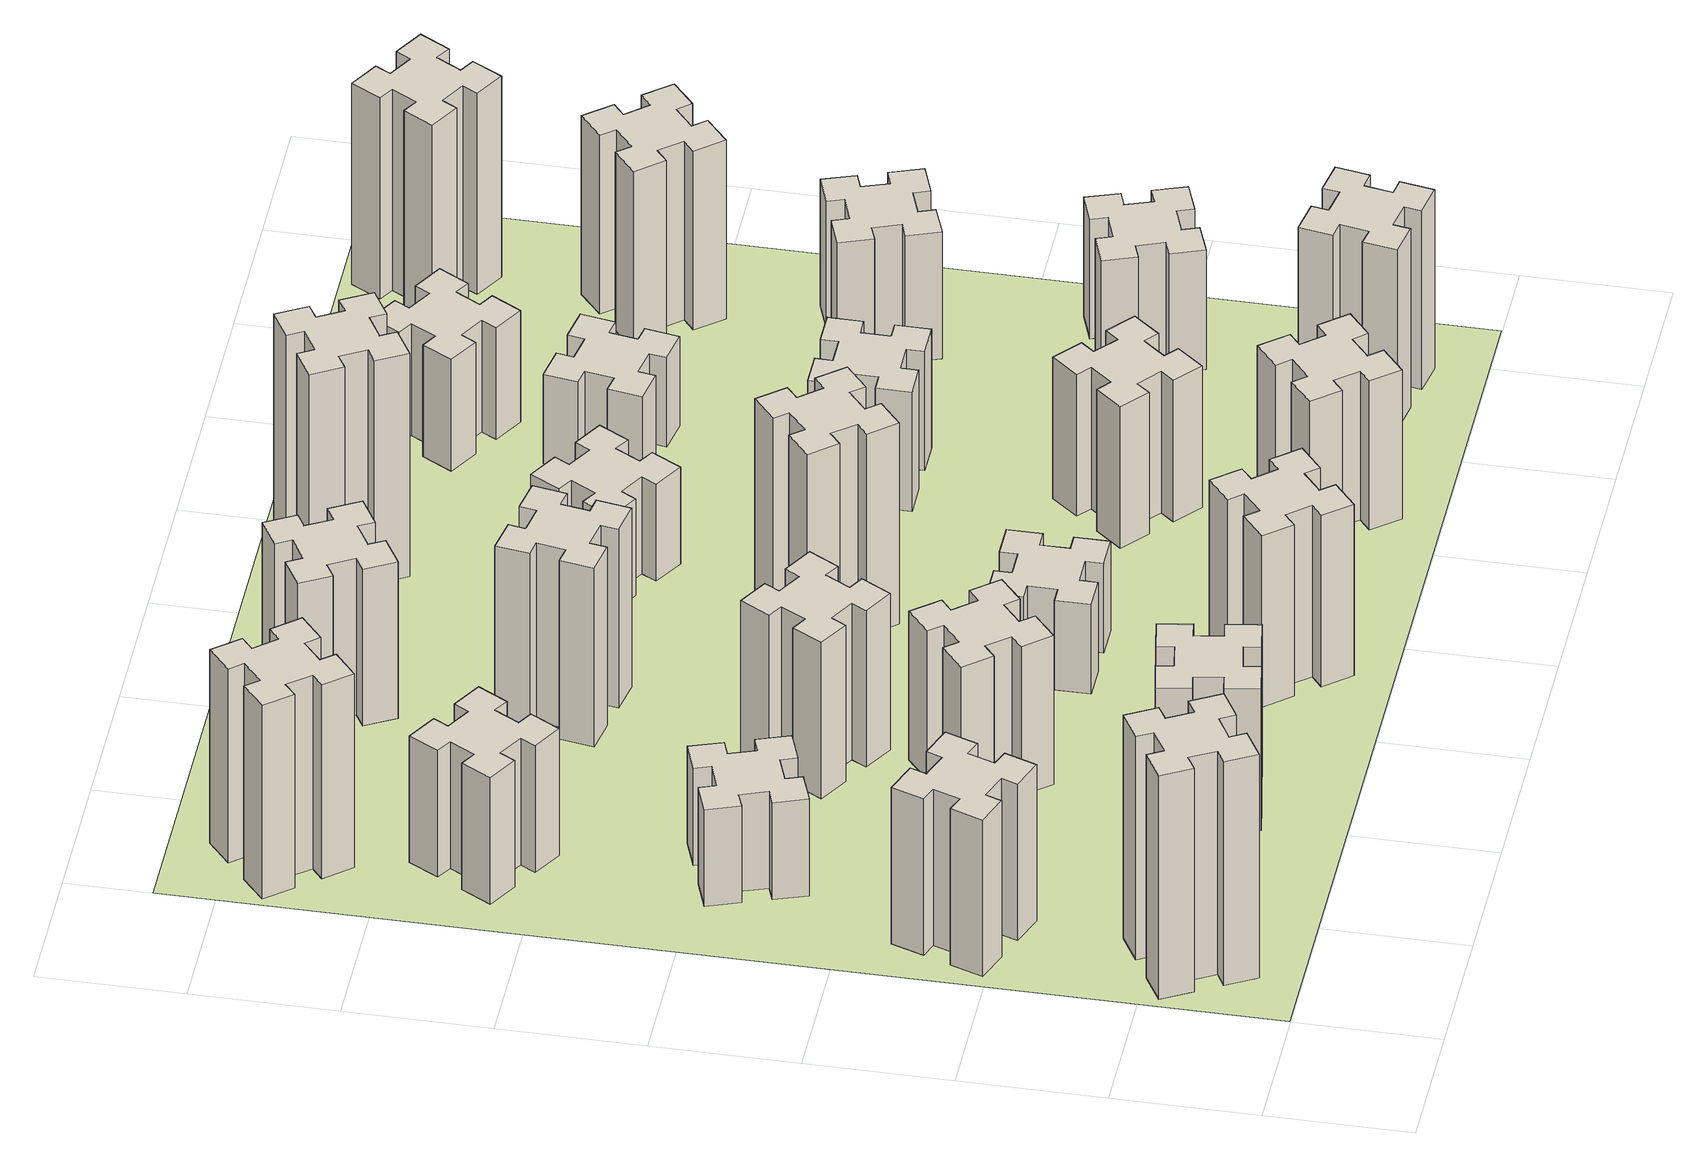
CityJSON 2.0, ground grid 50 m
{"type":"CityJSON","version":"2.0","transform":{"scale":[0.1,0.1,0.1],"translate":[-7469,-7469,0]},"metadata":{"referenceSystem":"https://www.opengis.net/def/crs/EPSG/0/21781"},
"CityObjects":{
"building1":{"type":"Building","attributes":{"class":"1000","function":"1000","usage":"1000","yearOfConstruction":2016,"roofType":"1000","measuredHeight":90,"storeysAboveGround":30,"storeysBelowGround":0},"geometry":[{"type":"Solid","lod":"1","boundaries":[[[[0,1,2,3,4,5,6,7,8,9,10,11,12,13,14,15,16,17,18,19]],[[17,16,20,21]],[[16,15,22,20]],[[15,14,23,22]],[[14,13,24,23]],[[13,12,25,24]],[[12,11,26,25]],[[11,10,27,26]],[[10,9,28,27]],[[9,8,29,28]],[[8,7,30,29]],[[7,6,31,30]],[[6,5,32,31]],[[5,4,33,32]],[[4,3,34,33]],[[3,2,35,34]],[[2,1,36,35]],[[1,0,37,36]],[[0,19,38,37]],[[19,18,39,38]],[[18,17,21,39]],[[24,25,26,27,28,29,30,31,32,33,34,35,36,37,38,39,21,20,22,23]]]]}]},
"building2":{"type":"Building","attributes":{"class":"1000","function":"1000","usage":"1000","yearOfConstruction":2016,"roofType":"1000","measuredHeight":63,"storeysAboveGround":30,"storeysBelowGround":0},"geometry":[{"type":"Solid","lod":"1","boundaries":[[[[40,41,42,43,44,45,46,47,48,49,50,51,52,53,54,55,56,57,58,59]],[[57,56,60,61]],[[56,55,62,60]],[[55,54,63,62]],[[54,53,64,63]],[[53,52,65,64]],[[52,51,66,65]],[[51,50,67,66]],[[50,49,68,67]],[[49,48,69,68]],[[48,47,70,69]],[[47,46,71,70]],[[46,45,72,71]],[[45,44,73,72]],[[44,43,74,73]],[[43,42,75,74]],[[42,41,76,75]],[[41,40,77,76]],[[40,59,78,77]],[[59,58,79,78]],[[58,57,61,79]],[[64,65,66,67,68,69,70,71,72,73,74,75,76,77,78,79,61,60,62,63]]]]}]},
"building3":{"type":"Building","attributes":{"class":"1000","function":"1000","usage":"1000","yearOfConstruction":2016,"roofType":"1000","measuredHeight":39,"storeysAboveGround":30,"storeysBelowGround":0},"geometry":[{"type":"Solid","lod":"1","boundaries":[[[[80,81,82,83,84,85,86,87,88,89,90,91,92,93,94,95,96,97,98,99]],[[97,96,100,101]],[[96,95,102,100]],[[95,94,103,102]],[[94,93,104,103]],[[93,92,105,104]],[[92,91,106,105]],[[91,90,107,106]],[[90,89,108,107]],[[89,88,109,108]],[[88,87,110,109]],[[87,86,111,110]],[[86,85,112,111]],[[85,84,113,112]],[[84,83,114,113]],[[83,82,115,114]],[[82,81,116,115]],[[81,80,117,116]],[[80,99,118,117]],[[99,98,119,118]],[[98,97,101,119]],[[104,105,106,107,108,109,110,111,112,113,114,115,116,117,118,119,101,100,102,103]]]]}]},
"building4":{"type":"Building","attributes":{"class":"1000","function":"1000","usage":"1000","yearOfConstruction":2016,"roofType":"1000","measuredHeight":51,"storeysAboveGround":30,"storeysBelowGround":0},"geometry":[{"type":"Solid","lod":"1","boundaries":[[[[120,121,122,123,124,125,126,127,128,129,130,131,132,133,134,135,136,137,138,139]],[[137,136,140,141]],[[136,135,142,140]],[[135,134,143,142]],[[134,133,144,143]],[[133,132,145,144]],[[132,131,146,145]],[[131,130,147,146]],[[130,129,148,147]],[[129,128,149,148]],[[128,127,150,149]],[[127,126,151,150]],[[126,125,152,151]],[[125,124,153,152]],[[124,123,154,153]],[[123,122,155,154]],[[122,121,156,155]],[[121,120,157,156]],[[120,139,158,157]],[[139,138,159,158]],[[138,137,141,159]],[[144,145,146,147,148,149,150,151,152,153,154,155,156,157,158,159,141,140,142,143]]]]}]},
"building5":{"type":"Building","attributes":{"class":"1000","function":"1000","usage":"1000","yearOfConstruction":2016,"roofType":"1000","measuredHeight":57,"storeysAboveGround":30,"storeysBelowGround":0},"geometry":[{"type":"Solid","lod":"1","boundaries":[[[[160,161,162,163,164,165,166,167,168,169,170,171,172,173,174,175,176,177,178,179]],[[177,176,180,181]],[[176,175,182,180]],[[175,174,183,182]],[[174,173,184,183]],[[173,172,185,184]],[[172,171,186,185]],[[171,170,187,186]],[[170,169,188,187]],[[169,168,189,188]],[[168,167,190,189]],[[167,166,191,190]],[[166,165,192,191]],[[165,164,193,192]],[[164,163,194,193]],[[163,162,195,194]],[[162,161,196,195]],[[161,160,197,196]],[[160,179,198,197]],[[179,178,199,198]],[[178,177,181,199]],[[184,185,186,187,188,189,190,191,192,193,194,195,196,197,198,199,181,180,182,183]]]]}]},
"building6":{"type":"Building","attributes":{"class":"1000","function":"1000","usage":"1000","yearOfConstruction":2016,"roofType":"1000","measuredHeight":78,"storeysAboveGround":30,"storeysBelowGround":0},"geometry":[{"type":"Solid","lod":"1","boundaries":[[[[200,201,202,203,204,205,206,207,208,209,210,211,212,213,214,215,216,217,218,219]],[[217,216,220,221]],[[216,215,222,220]],[[215,214,223,222]],[[214,213,224,223]],[[213,212,225,224]],[[212,211,226,225]],[[211,210,227,226]],[[210,209,228,227]],[[209,208,229,228]],[[208,207,230,229]],[[207,206,231,230]],[[206,205,232,231]],[[205,204,233,232]],[[204,203,234,233]],[[203,202,235,234]],[[202,201,236,235]],[[201,200,237,236]],[[200,219,238,237]],[[219,218,239,238]],[[218,217,221,239]],[[224,225,226,227,228,229,230,231,232,233,234,235,236,237,238,239,221,220,222,223]]]]}]},
"building7":{"type":"Building","attributes":{"class":"1000","function":"1000","usage":"1000","yearOfConstruction":2016,"roofType":"1000","measuredHeight":60,"storeysAboveGround":30,"storeysBelowGround":0},"geometry":[{"type":"Solid","lod":"1","boundaries":[[[[240,241,242,243,244,245,246,247,248,249,250,251,252,253,254,255,256,257,258,259]],[[257,256,260,261]],[[256,255,262,260]],[[255,254,263,262]],[[254,253,264,263]],[[253,252,265,264]],[[252,251,266,265]],[[251,250,267,266]],[[250,249,268,267]],[[249,248,269,268]],[[248,247,270,269]],[[247,246,271,270]],[[246,245,272,271]],[[245,244,273,272]],[[244,243,274,273]],[[243,242,275,274]],[[242,241,276,275]],[[241,240,277,276]],[[240,259,278,277]],[[259,258,279,278]],[[258,257,261,279]],[[264,265,266,267,268,269,270,271,272,273,274,275,276,277,278,279,261,260,262,263]]]]}]},
"building8":{"type":"Building","attributes":{"class":"1000","function":"1000","usage":"1000","yearOfConstruction":2016,"roofType":"1000","measuredHeight":63,"storeysAboveGround":30,"storeysBelowGround":0},"geometry":[{"type":"Solid","lod":"1","boundaries":[[[[280,281,282,283,284,285,286,287,288,289,290,291,292,293,294,295,296,297,298,299]],[[297,296,300,301]],[[296,295,302,300]],[[295,294,303,302]],[[294,293,304,303]],[[293,292,305,304]],[[292,291,306,305]],[[291,290,307,306]],[[290,289,308,307]],[[289,288,309,308]],[[288,287,310,309]],[[287,286,311,310]],[[286,285,312,311]],[[285,284,313,312]],[[284,283,314,313]],[[283,282,315,314]],[[282,281,316,315]],[[281,280,317,316]],[[280,299,318,317]],[[299,298,319,318]],[[298,297,301,319]],[[304,305,306,307,308,309,310,311,312,313,314,315,316,317,318,319,301,300,302,303]]]]}]},
"building9":{"type":"Building","attributes":{"class":"1000","function":"1000","usage":"1000","yearOfConstruction":2016,"roofType":"1000","measuredHeight":69,"storeysAboveGround":30,"storeysBelowGround":0},"geometry":[{"type":"Solid","lod":"1","boundaries":[[[[320,321,322,323,324,325,326,327,328,329,330,331,332,333,334,335,336,337,338,339]],[[337,336,340,341]],[[336,335,342,340]],[[335,334,343,342]],[[334,333,344,343]],[[333,332,345,344]],[[332,331,346,345]],[[331,330,347,346]],[[330,329,348,347]],[[329,328,349,348]],[[328,327,350,349]],[[327,326,351,350]],[[326,325,352,351]],[[325,324,353,352]],[[324,323,354,353]],[[323,322,355,354]],[[322,321,356,355]],[[321,320,357,356]],[[320,339,358,357]],[[339,338,359,358]],[[338,337,341,359]],[[344,345,346,347,348,349,350,351,352,353,354,355,356,357,358,359,341,340,342,343]]]]}]},
"building10":{"type":"Building","attributes":{"class":"1000","function":"1000","usage":"1000","yearOfConstruction":2016,"roofType":"1000","measuredHeight":72,"storeysAboveGround":30,"storeysBelowGround":0},"geometry":[{"type":"Solid","lod":"1","boundaries":[[[[360,361,362,363,364,365,366,367,368,369,370,371,372,373,374,375,376,377,378,379]],[[377,376,380,381]],[[376,375,382,380]],[[375,374,383,382]],[[374,373,384,383]],[[373,372,385,384]],[[372,371,386,385]],[[371,370,387,386]],[[370,369,388,387]],[[369,368,389,388]],[[368,367,390,389]],[[367,366,391,390]],[[366,365,392,391]],[[365,364,393,392]],[[364,363,394,393]],[[363,362,395,394]],[[362,361,396,395]],[[361,360,397,396]],[[360,379,398,397]],[[379,378,399,398]],[[378,377,381,399]],[[384,385,386,387,388,389,390,391,392,393,394,395,396,397,398,399,381,380,382,383]]]]}]},
"building11":{"type":"Building","attributes":{"class":"1000","function":"1000","usage":"1000","yearOfConstruction":2016,"roofType":"1000","measuredHeight":36,"storeysAboveGround":30,"storeysBelowGround":0},"geometry":[{"type":"Solid","lod":"1","boundaries":[[[[400,401,402,403,404,405,406,407,408,409,410,411,412,413,414,415,416,417,418,419]],[[417,416,420,421]],[[416,415,422,420]],[[415,414,423,422]],[[414,413,424,423]],[[413,412,425,424]],[[412,411,426,425]],[[411,410,427,426]],[[410,409,428,427]],[[409,408,429,428]],[[408,407,430,429]],[[407,406,431,430]],[[406,405,432,431]],[[405,404,433,432]],[[404,403,434,433]],[[403,402,435,434]],[[402,401,436,435]],[[401,400,437,436]],[[400,419,438,437]],[[419,418,439,438]],[[418,417,421,439]],[[424,425,426,427,428,429,430,431,432,433,434,435,436,437,438,439,421,420,422,423]]]]}]},
"building12":{"type":"Building","attributes":{"class":"1000","function":"1000","usage":"1000","yearOfConstruction":2016,"roofType":"1000","measuredHeight":63,"storeysAboveGround":30,"storeysBelowGround":0},"geometry":[{"type":"Solid","lod":"1","boundaries":[[[[440,441,442,443,444,445,446,447,448,449,450,451,452,453,454,455,456,457,458,459]],[[457,456,460,461]],[[456,455,462,460]],[[455,454,463,462]],[[454,453,464,463]],[[453,452,465,464]],[[452,451,466,465]],[[451,450,467,466]],[[450,449,468,467]],[[449,448,469,468]],[[448,447,470,469]],[[447,446,471,470]],[[446,445,472,471]],[[445,444,473,472]],[[444,443,474,473]],[[443,442,475,474]],[[442,441,476,475]],[[441,440,477,476]],[[440,459,478,477]],[[459,458,479,478]],[[458,457,461,479]],[[464,465,466,467,468,469,470,471,472,473,474,475,476,477,478,479,461,460,462,463]]]]}]},
"building13":{"type":"Building","attributes":{"class":"1000","function":"1000","usage":"1000","yearOfConstruction":2016,"roofType":"1000","measuredHeight":81,"storeysAboveGround":30,"storeysBelowGround":0},"geometry":[{"type":"Solid","lod":"1","boundaries":[[[[480,481,482,483,484,485,486,487,488,489,490,491,492,493,494,495,496,497,498,499]],[[497,496,500,501]],[[496,495,502,500]],[[495,494,503,502]],[[494,493,504,503]],[[493,492,505,504]],[[492,491,506,505]],[[491,490,507,506]],[[490,489,508,507]],[[489,488,509,508]],[[488,487,510,509]],[[487,486,511,510]],[[486,485,512,511]],[[485,484,513,512]],[[484,483,514,513]],[[483,482,515,514]],[[482,481,516,515]],[[481,480,517,516]],[[480,499,518,517]],[[499,498,519,518]],[[498,497,501,519]],[[504,505,506,507,508,509,510,511,512,513,514,515,516,517,518,519,501,500,502,503]]]]}]},
"building14":{"type":"Building","attributes":{"class":"1000","function":"1000","usage":"1000","yearOfConstruction":2016,"roofType":"1000","measuredHeight":39,"storeysAboveGround":30,"storeysBelowGround":0},"geometry":[{"type":"Solid","lod":"1","boundaries":[[[[520,521,522,523,524,525,526,527,528,529,530,531,532,533,534,535,536,537,538,539]],[[537,536,540,541]],[[536,535,542,540]],[[535,534,543,542]],[[534,533,544,543]],[[533,532,545,544]],[[532,531,546,545]],[[531,530,547,546]],[[530,529,548,547]],[[529,528,549,548]],[[528,527,550,549]],[[527,526,551,550]],[[526,525,552,551]],[[525,524,553,552]],[[524,523,554,553]],[[523,522,555,554]],[[522,521,556,555]],[[521,520,557,556]],[[520,539,558,557]],[[539,538,559,558]],[[538,537,541,559]],[[544,545,546,547,548,549,550,551,552,553,554,555,556,557,558,559,541,540,542,543]]]]}]},
"building15":{"type":"Building","attributes":{"class":"1000","function":"1000","usage":"1000","yearOfConstruction":2016,"roofType":"1000","measuredHeight":60,"storeysAboveGround":30,"storeysBelowGround":0},"geometry":[{"type":"Solid","lod":"1","boundaries":[[[[560,561,562,563,564,565,566,567,568,569,570,571,572,573,574,575,576,577,578,579]],[[577,576,580,581]],[[576,575,582,580]],[[575,574,583,582]],[[574,573,584,583]],[[573,572,585,584]],[[572,571,586,585]],[[571,570,587,586]],[[570,569,588,587]],[[569,568,589,588]],[[568,567,590,589]],[[567,566,591,590]],[[566,565,592,591]],[[565,564,593,592]],[[564,563,594,593]],[[563,562,595,594]],[[562,561,596,595]],[[561,560,597,596]],[[560,579,598,597]],[[579,578,599,598]],[[578,577,581,599]],[[584,585,586,587,588,589,590,591,592,593,594,595,596,597,598,599,581,580,582,583]]]]}]},
"building16":{"type":"Building","attributes":{"class":"1000","function":"1000","usage":"1000","yearOfConstruction":2016,"roofType":"1000","measuredHeight":90,"storeysAboveGround":30,"storeysBelowGround":0},"geometry":[{"type":"Solid","lod":"1","boundaries":[[[[600,601,602,603,604,605,606,607,608,609,610,611,612,613,614,615,616,617,618,619]],[[617,616,620,621]],[[616,615,622,620]],[[615,614,623,622]],[[614,613,624,623]],[[613,612,625,624]],[[612,611,626,625]],[[611,610,627,626]],[[610,609,628,627]],[[609,608,629,628]],[[608,607,630,629]],[[607,606,631,630]],[[606,605,632,631]],[[605,604,633,632]],[[604,603,634,633]],[[603,602,635,634]],[[602,601,636,635]],[[601,600,637,636]],[[600,619,638,637]],[[619,618,639,638]],[[618,617,621,639]],[[624,625,626,627,628,629,630,631,632,633,634,635,636,637,638,639,621,620,622,623]]]]}]},
"building17":{"type":"Building","attributes":{"class":"1000","function":"1000","usage":"1000","yearOfConstruction":2016,"roofType":"1000","measuredHeight":57,"storeysAboveGround":30,"storeysBelowGround":0},"geometry":[{"type":"Solid","lod":"1","boundaries":[[[[640,641,642,643,644,645,646,647,648,649,650,651,652,653,654,655,656,657,658,659]],[[657,656,660,661]],[[656,655,662,660]],[[655,654,663,662]],[[654,653,664,663]],[[653,652,665,664]],[[652,651,666,665]],[[651,650,667,666]],[[650,649,668,667]],[[649,648,669,668]],[[648,647,670,669]],[[647,646,671,670]],[[646,645,672,671]],[[645,644,673,672]],[[644,643,674,673]],[[643,642,675,674]],[[642,641,676,675]],[[641,640,677,676]],[[640,659,678,677]],[[659,658,679,678]],[[658,657,661,679]],[[664,665,666,667,668,669,670,671,672,673,674,675,676,677,678,679,661,660,662,663]]]]}]},
"building18":{"type":"Building","attributes":{"class":"1000","function":"1000","usage":"1000","yearOfConstruction":2016,"roofType":"1000","measuredHeight":48,"storeysAboveGround":30,"storeysBelowGround":0},"geometry":[{"type":"Solid","lod":"1","boundaries":[[[[680,681,682,683,684,685,686,687,688,689,690,691,692,693,694,695,696,697,698,699]],[[697,696,700,701]],[[696,695,702,700]],[[695,694,703,702]],[[694,693,704,703]],[[693,692,705,704]],[[692,691,706,705]],[[691,690,707,706]],[[690,689,708,707]],[[689,688,709,708]],[[688,687,710,709]],[[687,686,711,710]],[[686,685,712,711]],[[685,684,713,712]],[[684,683,714,713]],[[683,682,715,714]],[[682,681,716,715]],[[681,680,717,716]],[[680,699,718,717]],[[699,698,719,718]],[[698,697,701,719]],[[704,705,706,707,708,709,710,711,712,713,714,715,716,717,718,719,701,700,702,703]]]]}]},
"building19":{"type":"Building","attributes":{"class":"1000","function":"1000","usage":"1000","yearOfConstruction":2016,"roofType":"1000","measuredHeight":36,"storeysAboveGround":30,"storeysBelowGround":0},"geometry":[{"type":"Solid","lod":"1","boundaries":[[[[720,721,722,723,724,725,726,727,728,729,730,731,732,733,734,735,736,737,738,739]],[[737,736,740,741]],[[736,735,742,740]],[[735,734,743,742]],[[734,733,744,743]],[[733,732,745,744]],[[732,731,746,745]],[[731,730,747,746]],[[730,729,748,747]],[[729,728,749,748]],[[728,727,750,749]],[[727,726,751,750]],[[726,725,752,751]],[[725,724,753,752]],[[724,723,754,753]],[[723,722,755,754]],[[722,721,756,755]],[[721,720,757,756]],[[720,739,758,757]],[[739,738,759,758]],[[738,737,741,759]],[[744,745,746,747,748,749,750,751,752,753,754,755,756,757,758,759,741,740,742,743]]]]}]},
"building20":{"type":"Building","attributes":{"class":"1000","function":"1000","usage":"1000","yearOfConstruction":2016,"roofType":"1000","measuredHeight":72,"storeysAboveGround":30,"storeysBelowGround":0},"geometry":[{"type":"Solid","lod":"1","boundaries":[[[[760,761,762,763,764,765,766,767,768,769,770,771,772,773,774,775,776,777,778,779]],[[777,776,780,781]],[[776,775,782,780]],[[775,774,783,782]],[[774,773,784,783]],[[773,772,785,784]],[[772,771,786,785]],[[771,770,787,786]],[[770,769,788,787]],[[769,768,789,788]],[[768,767,790,789]],[[767,766,791,790]],[[766,765,792,791]],[[765,764,793,792]],[[764,763,794,793]],[[763,762,795,794]],[[762,761,796,795]],[[761,760,797,796]],[[760,779,798,797]],[[779,778,799,798]],[[778,777,781,799]],[[784,785,786,787,788,789,790,791,792,793,794,795,796,797,798,799,781,780,782,783]]]]}]},
"building21":{"type":"Building","attributes":{"class":"1000","function":"1000","usage":"1000","yearOfConstruction":2016,"roofType":"1000","measuredHeight":45,"storeysAboveGround":30,"storeysBelowGround":0},"geometry":[{"type":"Solid","lod":"1","boundaries":[[[[800,801,802,803,804,805,806,807,808,809,810,811,812,813,814,815,816,817,818,819]],[[817,816,820,821]],[[816,815,822,820]],[[815,814,823,822]],[[814,813,824,823]],[[813,812,825,824]],[[812,811,826,825]],[[811,810,827,826]],[[810,809,828,827]],[[809,808,829,828]],[[808,807,830,829]],[[807,806,831,830]],[[806,805,832,831]],[[805,804,833,832]],[[804,803,834,833]],[[803,802,835,834]],[[802,801,836,835]],[[801,800,837,836]],[[800,819,838,837]],[[819,818,839,838]],[[818,817,821,839]],[[824,825,826,827,828,829,830,831,832,833,834,835,836,837,838,839,821,820,822,823]]]]}]},
"building22":{"type":"Building","attributes":{"class":"1000","function":"1000","usage":"1000","yearOfConstruction":2016,"roofType":"1000","measuredHeight":48,"storeysAboveGround":30,"storeysBelowGround":0},"geometry":[{"type":"Solid","lod":"1","boundaries":[[[[840,841,842,843,844,845,846,847,848,849,850,851,852,853,854,855,856,857,858,859]],[[857,856,860,861]],[[856,855,862,860]],[[855,854,863,862]],[[854,853,864,863]],[[853,852,865,864]],[[852,851,866,865]],[[851,850,867,866]],[[850,849,868,867]],[[849,848,869,868]],[[848,847,870,869]],[[847,846,871,870]],[[846,845,872,871]],[[845,844,873,872]],[[844,843,874,873]],[[843,842,875,874]],[[842,841,876,875]],[[841,840,877,876]],[[840,859,878,877]],[[859,858,879,878]],[[858,857,861,879]],[[864,865,866,867,868,869,870,871,872,873,874,875,876,877,878,879,861,860,862,863]]]]}]},
"building23":{"type":"Building","attributes":{"class":"1000","function":"1000","usage":"1000","yearOfConstruction":2016,"roofType":"1000","measuredHeight":51,"storeysAboveGround":30,"storeysBelowGround":0},"geometry":[{"type":"Solid","lod":"1","boundaries":[[[[880,881,882,883,884,885,886,887,888,889,890,891,892,893,894,895,896,897,898,899]],[[897,896,900,901]],[[896,895,902,900]],[[895,894,903,902]],[[894,893,904,903]],[[893,892,905,904]],[[892,891,906,905]],[[891,890,907,906]],[[890,889,908,907]],[[889,888,909,908]],[[888,887,910,909]],[[887,886,911,910]],[[886,885,912,911]],[[885,884,913,912]],[[884,883,914,913]],[[883,882,915,914]],[[882,881,916,915]],[[881,880,917,916]],[[880,899,918,917]],[[899,898,919,918]],[[898,897,901,919]],[[904,905,906,907,908,909,910,911,912,913,914,915,916,917,918,919,901,900,902,903]]]]}]},
"building24":{"type":"Building","attributes":{"class":"1000","function":"1000","usage":"1000","yearOfConstruction":2016,"roofType":"1000","measuredHeight":72,"storeysAboveGround":30,"storeysBelowGround":0},"geometry":[{"type":"Solid","lod":"1","boundaries":[[[[920,921,922,923,924,925,926,927,928,929,930,931,932,933,934,935,936,937,938,939]],[[937,936,940,941]],[[936,935,942,940]],[[935,934,943,942]],[[934,933,944,943]],[[933,932,945,944]],[[932,931,946,945]],[[931,930,947,946]],[[930,929,948,947]],[[929,928,949,948]],[[928,927,950,949]],[[927,926,951,950]],[[926,925,952,951]],[[925,924,953,952]],[[924,923,954,953]],[[923,922,955,954]],[[922,921,956,955]],[[921,920,957,956]],[[920,939,958,957]],[[939,938,959,958]],[[938,937,941,959]],[[944,945,946,947,948,949,950,951,952,953,954,955,956,957,958,959,941,940,942,943]]]]}]},
"building25":{"type":"Building","attributes":{"class":"1000","function":"1000","usage":"1000","yearOfConstruction":2016,"roofType":"1000","measuredHeight":81,"storeysAboveGround":30,"storeysBelowGround":0},"geometry":[{"type":"Solid","lod":"1","boundaries":[[[[960,961,962,963,964,965,966,967,968,969,970,971,972,973,974,975,976,977,978,979]],[[977,976,980,981]],[[976,975,982,980]],[[975,974,983,982]],[[974,973,984,983]],[[973,972,985,984]],[[972,971,986,985]],[[971,970,987,986]],[[970,969,988,987]],[[969,968,989,988]],[[968,967,990,989]],[[967,966,991,990]],[[966,965,992,991]],[[965,964,993,992]],[[964,963,994,993]],[[963,962,995,994]],[[962,961,996,995]],[[961,960,997,996]],[[960,979,998,997]],[[979,978,999,998]],[[978,977,981,999]],[[984,985,986,987,988,989,990,991,992,993,994,995,996,997,998,999,981,980,982,983]]]]}]},
"landuse1":{"type":"LandUse","attributes":{"name":"plot1","function":"1010"},"geometry":[{"type":"MultiSurface","lod":"1","boundaries":[[[1000,1001,1002,1003]]]}]}
},
"vertices":[
[155,364,0],[205,277,0],[153,247,0],[213,143,0],[317,203,0],[287,255,0],[374,305,0],[404,253,0],[508,313,0],[448,417,0],[396,387,0],[346,474,0],[398,504,0],[338,608,0],[234,548,0],[264,496,0],[177,446,0],[147,498,0],[43,438,0],[103,334,0],[177,446,900],[147,498,900],[264,496,900],[234,548,900],[338,608,900],[398,504,900],[346,474,900],[396,387,900],[448,417,900],[508,313,900],[404,253,900],[374,305,900],[287,255,900],[317,203,900],[213,143,900],[153,247,900],[205,277,900],[155,364,900],[103,334,900],[43,438,900],
[189,1200,0],[155,1106,0],[99,1127,0],[57,1014,0],[170,973,0],[191,1029,0],[285,995,0],[264,939,0],[377,897,0],[418,1010,0],[362,1031,0],[396,1125,0],[452,1104,0],[493,1217,0],[380,1258,0],[360,1202,0],[266,1236,0],[287,1292,0],[174,1333,0],[133,1220,0],[266,1236,630],[287,1292,630],[360,1202,630],[380,1258,630],[493,1217,630],[452,1104,630],[396,1125,630],[362,1031,630],[418,1010,630],[377,897,630],[264,939,630],[285,995,630],[191,1029,630],[170,973,630],[57,1014,630],[99,1127,630],[155,1106,630],[189,1200,630],[133,1220,630],[174,1333,630],
[466,1735,0],[560,1769,0],[580,1713,0],[693,1754,0],[652,1867,0],[596,1846,0],[562,1940,0],[618,1960,0],[577,2073,0],[464,2032,0],[485,1976,0],[391,1942,0],[370,1998,0],[257,1957,0],[299,1844,0],[355,1865,0],[389,1771,0],[333,1750,0],[374,1637,0],[487,1679,0],[389,1771,390],[333,1750,390],[355,1865,390],[299,1844,390],[257,1957,390],[370,1998,390],[391,1942,390],[485,1976,390],[464,2032,390],[577,2073,390],[618,1960,390],[562,1940,390],[596,1846,390],[652,1867,390],[693,1754,390],[580,1713,390],[560,1769,390],[466,1735,390],[487,1679,390],[374,1637,390],
[446,2597,0],[496,2684,0],[548,2654,0],[608,2758,0],[504,2818,0],[474,2766,0],[387,2816,0],[417,2868,0],[313,2928,0],[253,2824,0],[305,2794,0],[255,2707,0],[203,2737,0],[143,2633,0],[247,2573,0],[277,2625,0],[364,2575,0],[334,2523,0],[438,2463,0],[498,2567,0],[364,2575,510],[334,2523,510],[277,2625,510],[247,2573,510],[143,2633,510],[203,2737,510],[255,2707,510],[305,2794,510],[253,2824,510],[313,2928,510],[417,2868,510],[387,2816,510],[474,2766,510],[504,2818,510],[608,2758,510],[548,2654,510],[496,2684,510],[446,2597,510],[498,2567,510],[438,2463,510],
[1085,358,0],[1184,376,0],[1194,317,0],[1312,337,0],[1291,456,0],[1232,445,0],[1215,544,0],[1274,554,0],[1253,672,0],[1135,651,0],[1145,592,0],[1047,575,0],[1037,634,0],[918,613,0],[939,495,0],[998,505,0],[1016,407,0],[957,397,0],[977,278,0],[1096,299,0],[1016,407,570],[957,397,570],[998,505,570],[939,495,570],[918,613,570],[1037,634,570],[1047,575,570],[1145,592,570],[1135,651,570],[1253,672,570],[1274,554,570],[1215,544,570],[1232,445,570],[1291,456,570],[1312,337,570],[1194,317,570],[1184,376,570],[1085,358,570],[1096,299,570],[977,278,570],
[308,3219,0],[384,3283,0],[423,3237,0],[515,3314,0],[438,3406,0],[392,3368,0],[327,3444,0],[373,3483,0],[296,3575,0],[204,3498,0],[243,3452,0],[166,3387,0],[128,3433,0],[36,3356,0],[113,3264,0],[159,3303,0],[223,3226,0],[177,3188,0],[254,3096,0],[346,3173,0],[223,3226,780],[177,3188,780],[159,3303,780],[113,3264,780],[36,3356,780],[128,3433,780],[166,3387,780],[243,3452,780],[204,3498,780],[296,3575,780],[373,3483,780],[327,3444,780],[392,3368,780],[438,3406,780],[515,3314,780],[423,3237,780],[384,3283,780],[308,3219,780],[346,3173,780],[254,3096,780],
[1148,1099,0],[1224,1163,0],[1263,1117,0],[1355,1194,0],[1278,1286,0],[1232,1248,0],[1167,1324,0],[1213,1363,0],[1136,1455,0],[1044,1378,0],[1083,1332,0],[1006,1267,0],[968,1313,0],[876,1236,0],[953,1144,0],[999,1183,0],[1063,1106,0],[1017,1068,0],[1094,976,0],[1186,1053,0],[1063,1106,600],[1017,1068,600],[999,1183,600],[953,1144,600],[876,1236,600],[968,1313,600],[1006,1267,600],[1083,1332,600],[1044,1378,600],[1136,1455,600],[1213,1363,600],[1167,1324,600],[1232,1248,600],[1278,1286,600],[1355,1194,600],[1263,1117,600],[1224,1163,600],[1148,1099,600],[1186,1053,600],[1094,976,600],
[1186,1657,0],[1236,1744,0],[1288,1714,0],[1348,1818,0],[1244,1878,0],[1214,1826,0],[1127,1876,0],[1157,1928,0],[1053,1988,0],[993,1884,0],[1045,1854,0],[995,1767,0],[943,1797,0],[883,1693,0],[987,1633,0],[1017,1685,0],[1104,1635,0],[1074,1583,0],[1178,1523,0],[1238,1627,0],[1104,1635,630],[1074,1583,630],[1017,1685,630],[987,1633,630],[883,1693,630],[943,1797,630],[995,1767,630],[1045,1854,630],[993,1884,630],[1053,1988,630],[1157,1928,630],[1127,1876,630],[1214,1826,630],[1244,1878,630],[1348,1818,630],[1288,1714,630],[1236,1744,630],[1186,1657,630],[1238,1627,630],[1178,1523,630],
[1823,492,0],[1746,427,0],[1708,473,0],[1616,396,0],[1693,304,0],[1739,343,0],[1803,266,0],[1757,228,0],[1834,136,0],[1926,213,0],[1888,259,0],[1964,323,0],[2003,277,0],[2095,354,0],[2018,446,0],[1972,408,0],[1907,484,0],[1953,523,0],[1876,615,0],[1784,538,0],[1907,484,690],[1953,523,690],[1972,408,690],[2018,446,690],[2095,354,690],[2003,277,690],[1964,323,690],[1888,259,690],[1926,213,690],[1834,136,690],[1757,228,690],[1803,266,690],[1739,343,690],[1693,304,690],[1616,396,690],[1708,473,690],[1746,427,690],[1823,492,690],[1784,538,690],[1876,615,690],
[1315,2527,0],[1332,2625,0],[1391,2615,0],[1412,2733,0],[1294,2754,0],[1284,2695,0],[1185,2712,0],[1196,2771,0],[1077,2792,0],[1057,2674,0],[1116,2664,0],[1098,2565,0],[1039,2576,0],[1018,2457,0],[1137,2437,0],[1147,2496,0],[1245,2478,0],[1235,2419,0],[1353,2398,0],[1374,2517,0],[1245,2478,720],[1235,2419,720],[1147,2496,720],[1137,2437,720],[1018,2457,720],[1039,2576,720],[1098,2565,720],[1116,2664,720],[1057,2674,720],[1077,2792,720],[1196,2771,720],[1185,2712,720],[1284,2695,720],[1294,2754,720],[1412,2733,720],[1391,2615,720],[1332,2625,720],[1315,2527,720],[1374,2517,720],[1353,2398,720],
[1865,1065,0],[1865,1165,0],[1925,1165,0],[1925,1285,0],[1805,1285,0],[1805,1225,0],[1705,1225,0],[1705,1285,0],[1585,1285,0],[1585,1165,0],[1645,1165,0],[1645,1065,0],[1585,1065,0],[1585,945,0],[1705,945,0],[1705,1005,0],[1805,1005,0],[1805,945,0],[1925,945,0],[1925,1065,0],[1805,1005,360],[1805,945,360],[1705,1005,360],[1705,945,360],[1585,945,360],[1585,1065,360],[1645,1065,360],[1645,1165,360],[1585,1165,360],[1585,1285,360],[1705,1285,360],[1705,1225,360],[1805,1225,360],[1805,1285,360],[1925,1285,360],[1925,1165,360],[1865,1165,360],[1865,1065,360],[1925,1065,360],[1925,945,360],
[1104,3456,0],[1017,3406,0],[987,3458,0],[883,3398,0],[943,3294,0],[995,3324,0],[1045,3237,0],[993,3207,0],[1053,3103,0],[1157,3163,0],[1127,3215,0],[1214,3265,0],[1244,3213,0],[1348,3273,0],[1288,3377,0],[1236,3347,0],[1186,3434,0],[1238,3464,0],[1178,3568,0],[1074,3508,0],[1186,3434,630],[1238,3464,630],[1236,3347,630],[1288,3377,630],[1348,3273,630],[1244,3213,630],[1214,3265,630],[1127,3215,630],[1157,3163,630],[1053,3103,630],[993,3207,630],[1045,3237,630],[995,3324,630],[943,3294,630],[883,3398,630],[987,3458,630],[1017,3406,630],[1104,3456,630],[1074,3508,630],[1178,3568,630],
[1823,1972,0],[1746,1907,0],[1708,1953,0],[1616,1876,0],[1693,1784,0],[1739,1823,0],[1803,1746,0],[1757,1708,0],[1834,1616,0],[1926,1693,0],[1888,1739,0],[1964,1803,0],[2003,1757,0],[2095,1834,0],[2018,1926,0],[1972,1888,0],[1907,1964,0],[1953,2003,0],[1876,2095,0],[1784,2018,0],[1907,1964,810],[1953,2003,810],[1972,1888,810],[2018,1926,810],[2095,1834,810],[2003,1757,810],[1964,1803,810],[1888,1739,810],[1926,1693,810],[1834,1616,810],[1757,1708,810],[1803,1746,810],[1739,1823,810],[1693,1784,810],[1616,1876,810],[1708,1953,810],[1746,1907,810],[1823,1972,810],[1784,2018,810],[1876,2095,810],
[2026,2497,0],[2076,2584,0],[2128,2554,0],[2188,2658,0],[2084,2718,0],[2054,2666,0],[1967,2716,0],[1997,2768,0],[1893,2828,0],[1833,2724,0],[1885,2694,0],[1835,2607,0],[1783,2637,0],[1723,2533,0],[1827,2473,0],[1857,2525,0],[1944,2475,0],[1914,2423,0],[2018,2363,0],[2078,2467,0],[1944,2475,390],[1914,2423,390],[1857,2525,390],[1827,2473,390],[1723,2533,390],[1783,2637,390],[1835,2607,390],[1885,2694,390],[1833,2724,390],[1893,2828,390],[1997,2768,390],[1967,2716,390],[2054,2666,390],[2084,2718,390],[2188,2658,390],[2128,2554,390],[2076,2584,390],[2026,2497,390],[2078,2467,390],[2018,2363,390],
[2728,259,0],[2804,323,0],[2843,277,0],[2935,354,0],[2858,446,0],[2812,408,0],[2747,484,0],[2793,523,0],[2716,615,0],[2624,538,0],[2663,492,0],[2586,427,0],[2548,473,0],[2456,396,0],[2533,304,0],[2579,343,0],[2643,266,0],[2597,228,0],[2674,136,0],[2766,213,0],[2643,266,600],[2597,228,600],[2579,343,600],[2533,304,600],[2456,396,600],[2548,473,600],[2586,427,600],[2663,492,600],[2624,538,600],[2716,615,600],[2793,523,600],[2747,484,600],[2812,408,600],[2858,446,600],[2935,354,600],[2843,277,600],[2804,323,600],[2728,259,600],[2766,213,600],[2674,136,600],
[1844,3556,0],[1757,3506,0],[1727,3558,0],[1623,3498,0],[1683,3394,0],[1735,3424,0],[1785,3337,0],[1733,3307,0],[1793,3203,0],[1897,3263,0],[1867,3315,0],[1954,3365,0],[1984,3313,0],[2088,3373,0],[2028,3477,0],[1976,3447,0],[1926,3534,0],[1978,3564,0],[1918,3668,0],[1814,3608,0],[1926,3534,900],[1978,3564,900],[1976,3447,900],[2028,3477,900],[2088,3373,900],[1984,3313,900],[1954,3365,900],[1867,3315,900],[1897,3263,900],[1793,3203,900],[1733,3307,900],[1785,3337,900],[1735,3424,900],[1683,3394,900],[1623,3498,900],[1727,3558,900],[1757,3506,900],[1844,3556,900],[1814,3608,900],[1918,3668,900],
[2486,963,0],[2563,899,0],[2524,853,0],[2616,776,0],[2693,868,0],[2647,906,0],[2712,983,0],[2758,944,0],[2835,1036,0],[2743,1113,0],[2704,1067,0],[2628,1132,0],[2666,1178,0],[2574,1255,0],[2497,1163,0],[2543,1124,0],[2479,1048,0],[2433,1086,0],[2356,994,0],[2448,917,0],[2479,1048,570],[2433,1086,570],[2543,1124,570],[2497,1163,570],[2574,1255,570],[2666,1178,570],[2628,1132,570],[2704,1067,570],[2743,1113,570],[2835,1036,570],[2758,944,570],[2712,983,570],[2647,906,570],[2693,868,570],[2616,776,570],[2524,853,570],[2563,899,570],[2486,963,570],[2448,917,570],[2356,994,570],
[2545,1745,0],[2645,1745,0],[2645,1685,0],[2765,1685,0],[2765,1805,0],[2705,1805,0],[2705,1905,0],[2765,1905,0],[2765,2025,0],[2645,2025,0],[2645,1965,0],[2545,1965,0],[2545,2025,0],[2425,2025,0],[2425,1905,0],[2485,1905,0],[2485,1805,0],[2425,1805,0],[2425,1685,0],[2545,1685,0],[2485,1805,480],[2425,1805,480],[2485,1905,480],[2425,1905,480],[2425,2025,480],[2545,2025,480],[2545,1965,480],[2645,1965,480],[2645,2025,480],[2765,2025,480],[2765,1905,480],[2705,1905,480],[2705,1805,480],[2765,1805,480],[2765,1685,480],[2645,1685,480],[2645,1745,480],[2545,1745,480],[2545,1685,480],[2425,1685,480],
[2664,2795,0],[2565,2812,0],[2576,2871,0],[2457,2892,0],[2437,2774,0],[2496,2764,0],[2478,2665,0],[2419,2676,0],[2398,2557,0],[2517,2537,0],[2527,2596,0],[2625,2578,0],[2615,2519,0],[2733,2498,0],[2754,2617,0],[2695,2627,0],[2712,2725,0],[2771,2715,0],[2792,2833,0],[2674,2854,0],[2712,2725,360],[2771,2715,360],[2695,2627,360],[2754,2617,360],[2733,2498,360],[2615,2519,360],[2625,2578,360],[2527,2596,360],[2517,2537,360],[2398,2557,360],[2419,2676,360],[2478,2665,360],[2496,2764,360],[2437,2774,360],[2457,2892,360],[2576,2871,360],[2565,2812,360],[2664,2795,360],[2674,2854,360],[2792,2833,360],
[3236,444,0],[3218,345,0],[3159,356,0],[3138,237,0],[3257,217,0],[3267,276,0],[3365,258,0],[3355,199,0],[3473,178,0],[3494,297,0],[3435,307,0],[3452,405,0],[3511,395,0],[3532,513,0],[3414,534,0],[3404,475,0],[3305,492,0],[3316,551,0],[3197,572,0],[3177,454,0],[3305,492,720],[3316,551,720],[3404,475,720],[3414,534,720],[3532,513,720],[3511,395,720],[3452,405,720],[3435,307,720],[3494,297,720],[3473,178,720],[3355,199,720],[3365,258,720],[3267,276,720],[3257,217,720],[3138,237,720],[3159,356,720],[3218,345,720],[3236,444,720],[3177,454,720],[3197,572,720],
[2497,3165,0],[2584,3115,0],[2554,3063,0],[2658,3003,0],[2718,3107,0],[2666,3137,0],[2716,3224,0],[2768,3194,0],[2828,3298,0],[2724,3358,0],[2694,3306,0],[2607,3356,0],[2637,3408,0],[2533,3468,0],[2473,3364,0],[2525,3334,0],[2475,3247,0],[2423,3277,0],[2363,3173,0],[2467,3113,0],[2475,3247,450],[2423,3277,450],[2525,3334,450],[2473,3364,450],[2533,3468,450],[2637,3408,450],[2607,3356,450],[2694,3306,450],[2724,3358,450],[2828,3298,450],[2768,3194,450],[2716,3224,450],[2666,3137,450],[2718,3107,450],[2658,3003,450],[2554,3063,450],[2584,3115,450],[2497,3165,450],[2467,3113,450],[2363,3173,450],
[3315,1125,0],[3349,1031,0],[3293,1010,0],[3334,897,0],[3447,939,0],[3426,995,0],[3520,1029,0],[3540,973,0],[3653,1014,0],[3612,1127,0],[3556,1106,0],[3522,1200,0],[3578,1220,0],[3537,1333,0],[3424,1292,0],[3445,1236,0],[3351,1202,0],[3330,1258,0],[3217,1217,0],[3259,1104,0],[3351,1202,480],[3330,1258,480],[3445,1236,480],[3424,1292,480],[3537,1333,480],[3578,1220,480],[3522,1200,480],[3556,1106,480],[3612,1127,480],[3653,1014,480],[3540,973,480],[3520,1029,480],[3426,995,480],[3447,939,480],[3334,897,480],[3293,1010,480],[3349,1031,480],[3315,1125,480],[3259,1104,480],[3217,1217,480],
[3456,1946,0],[3422,2040,0],[3478,2060,0],[3437,2173,0],[3324,2132,0],[3345,2076,0],[3251,2042,0],[3230,2098,0],[3117,2057,0],[3159,1944,0],[3215,1965,0],[3249,1871,0],[3193,1850,0],[3234,1737,0],[3347,1779,0],[3326,1835,0],[3420,1869,0],[3440,1813,0],[3553,1854,0],[3512,1967,0],[3420,1869,510],[3440,1813,510],[3326,1835,510],[3347,1779,510],[3234,1737,510],[3193,1850,510],[3249,1871,510],[3215,1965,510],[3159,1944,510],[3117,2057,510],[3230,2098,510],[3251,2042,510],[3345,2076,510],[3324,2132,510],[3437,2173,510],[3478,2060,510],[3422,2040,510],[3456,1946,510],[3512,1967,510],[3553,1854,510],
[3219,2663,0],[3283,2586,0],[3237,2548,0],[3314,2456,0],[3406,2533,0],[3368,2579,0],[3444,2643,0],[3483,2597,0],[3575,2674,0],[3498,2766,0],[3452,2728,0],[3387,2804,0],[3433,2843,0],[3356,2935,0],[3264,2858,0],[3303,2812,0],[3226,2747,0],[3188,2793,0],[3096,2716,0],[3173,2624,0],[3226,2747,720],[3188,2793,720],[3303,2812,720],[3264,2858,720],[3356,2935,720],[3433,2843,720],[3387,2804,720],[3452,2728,720],[3498,2766,720],[3575,2674,720],[3483,2597,720],[3444,2643,720],[3368,2579,720],[3406,2533,720],[3314,2456,720],[3237,2548,720],[3283,2586,720],[3219,2663,720],[3173,2624,720],[3096,2716,720],
[3237,3365,0],[3324,3315,0],[3294,3263,0],[3398,3203,0],[3458,3307,0],[3406,3337,0],[3456,3424,0],[3508,3394,0],[3568,3498,0],[3464,3558,0],[3434,3506,0],[3347,3556,0],[3377,3608,0],[3273,3668,0],[3213,3564,0],[3265,3534,0],[3215,3447,0],[3163,3477,0],[3103,3373,0],[3207,3313,0],[3215,3447,810],[3163,3477,810],[3265,3534,810],[3213,3564,810],[3273,3668,810],[3377,3608,810],[3347,3556,810],[3434,3506,810],[3464,3558,810],[3568,3498,810],[3508,3394,810],[3456,3424,810],[3406,3337,810],[3458,3307,810],[3398,3203,810],[3294,3263,810],[3324,3315,810],[3237,3365,810],[3207,3313,810],[3103,3373,810],
[5,3705,0],[3705,3705,0],[3705,5,0],[5,5,0]
]}
